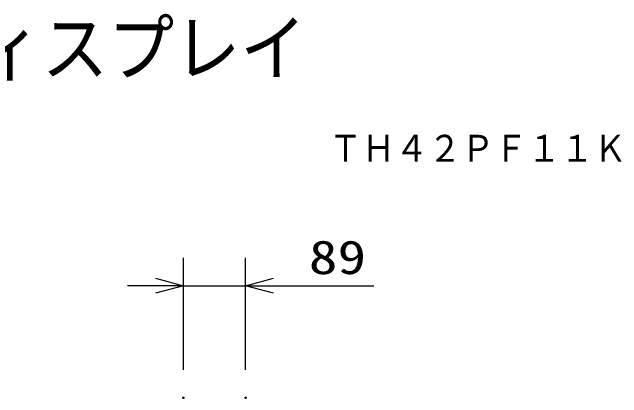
# Model space of a CAD drawing. Units: millimetres, scale not verified. Extents: x -63 to 63, y -57 to 57.
# Drawn here: x 19.07 to 62.62, y 29.86 to 57.39 of the extents above; entities that cross this region are included whole.
import ezdxf
from ezdxf.enums import TextEntityAlignment as Align

# ---------------------------------------------------------------- set-up
doc = ezdxf.new("R2010")
doc.units = ezdxf.units.MM
doc.header["$LTSCALE"] = 0.190236
doc.header["$PDMODE"] = 32
doc.header["$PDSIZE"] = 0.0951
for name, color, linetype in [('0-0_TOUROKU', 1, 'Continuous'), ('0-1_MOJI1', 2, 'Continuous'), ('0-2_WAKU', 3, 'Continuous'), ('0-3_GAIKEI', 1, 'Continuous')]:
    doc.layers.add(name, color=color, linetype=linetype)
doc.styles.add('ＭＳ ゴシック', font='')
doc.styles.get('ＭＳ ゴシック').set_extended_font_data('MS Gothic')

# ---------------------------------------------------------------- blocks, each defined once
blk = doc.blocks.new('_OPEN30')
at = {"layer": '0-3_GAIKEI', "color": 7}
blk.add_line((0, 0), (-1, 0), dxfattribs=at)
blk.add_lwpolyline([(-1, 0.26795), (0, 0), (-1, -0.26795)], dxfattribs=at)
blk = doc.blocks.new('TH42PF11K')
at = {"layer": '0-2_WAKU'}
for p, q in [((95.7962, -26.6383), (95.7962, -18.6383)), ((100.2463, -26.6383), (100.2463, -18.6383)), ((93.7962, -20.6383), (91.7962, -20.6383)), ((95.7962, -20.6383), (100.2463, -20.6383)), ((102.2463, -20.6383), (109.4129, -20.6383))]:
    blk.add_line(p, q, dxfattribs=at)
at = {"layer": '0-3_GAIKEI', "color": 7}
for p in [(100.2463, -20.6383), (95.7962, -28.6383), (100.2463, -28.6383)]:
    blk.add_point(p, dxfattribs=at)
at = {"layer": '0-2_WAKU', "xscale": 2, "yscale": 2}
blk.add_blockref('_OPEN30', (95.7962, -20.6383), dxfattribs=at)
at = {"layer": '0-2_WAKU', "xscale": 2, "yscale": 2, "rotation": 180}
blk.add_blockref('_OPEN30', (100.2463, -20.6383), dxfattribs=at)
at = {"layer": '0-1_MOJI1', "style": 'ＭＳ ゴシック', "width": 0.9}
blk.add_text('ハイビジョンプラズマディスプレイ', height=3.848, dxfattribs=at).set_placement((29, -6.7402), align=Align.BOTTOM_LEFT)
at = {"layer": '0-2_WAKU', "style": 'ＭＳ ゴシック', "width": 1.25}
blk.add_text('89', height=2.406, dxfattribs=at).set_placement((104.7627, -20.5287), align=Align.BOTTOM_LEFT)

msp = doc.modelspace()

# ---------------------------------------------------------------- block references
at = {"layer": '0-1_MOJI1'}
msp.add_blockref('TH42PF11K', (-64.5001, 58.5001), dxfattribs=at)

# ---------------------------------------------------------------- texts
at = {"layer": '0-0_TOUROKU', "style": 'ＭＳ ゴシック', "width": 0.9}
msp.add_text('ＴＨ４２ＰＦ１１Ｋ', height=1.925, dxfattribs=at).set_placement((41.7, 46.13), align=Align.BOTTOM_LEFT)

doc.saveas('drawing.dxf')
